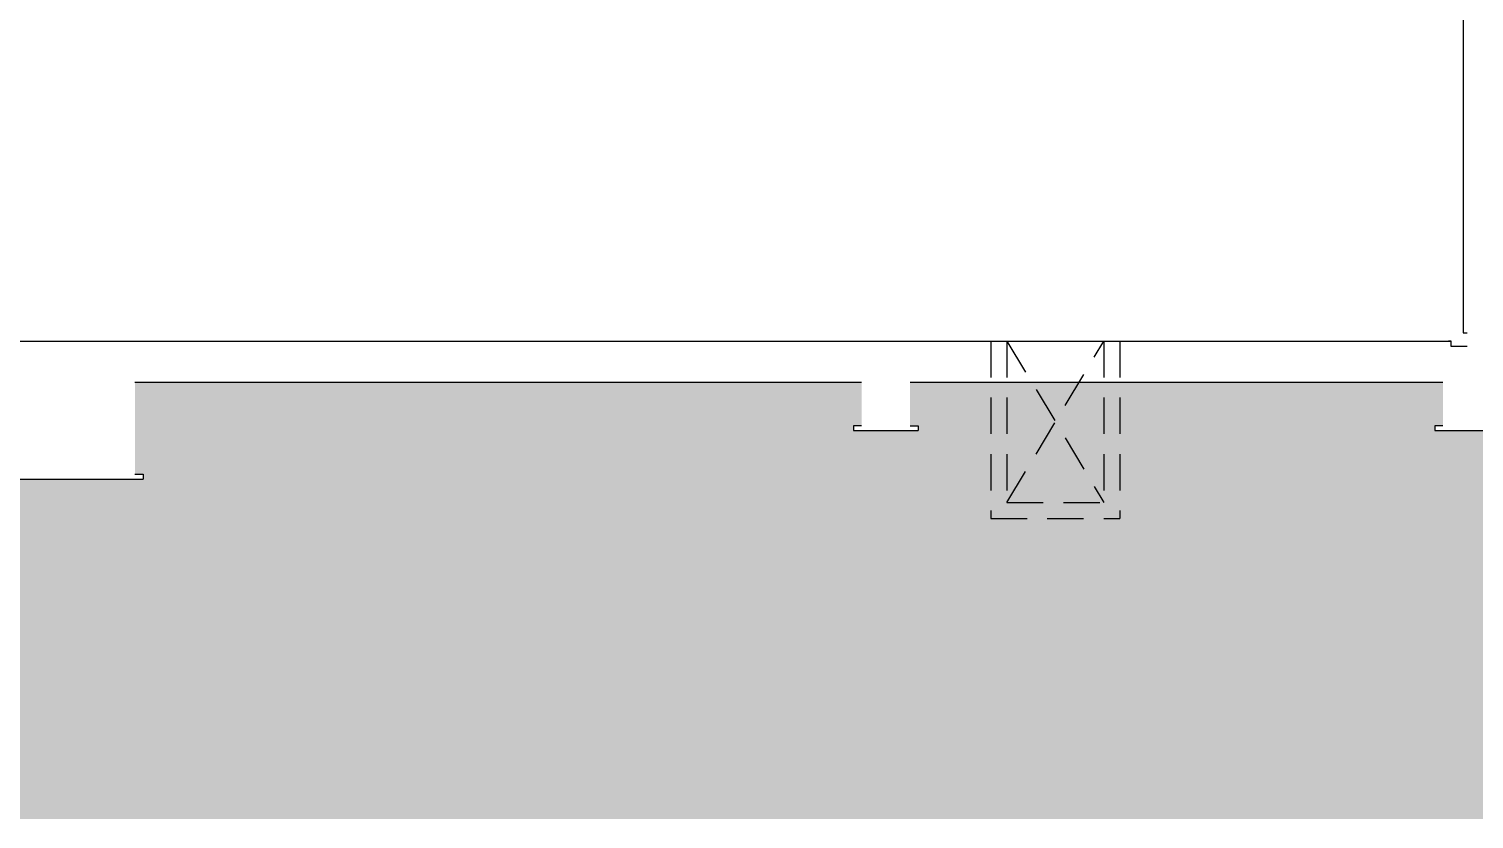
# Model space of a CAD drawing. Header units: millimetres. Extents: x 17311 to 801382, y -242618 to -104888.
# Drawn here: x 116681 to 134581, y -162158 to -152373 of the extents above; entities that cross this region are included whole.
import ezdxf

# ---------------------------------------------------------------- set-up
doc = ezdxf.new("R2010")
doc.units = ezdxf.units.MM
doc.header["$LTSCALE"] = 250
doc.linetypes.add('HID', pattern=[2.8, 1.8, -1])
for name, color, linetype in [('4fin', 4, 'Continuous'), ('A-FIN', 6, 'Continuous'), ('A-FIN-무근', 7, 'Continuous'), ('A-버림CONC', 4, 'Continuous'), ('ISL', 251, 'Continuous'), ('OPEN', 1, 'HID'), ('TR', 7, 'Continuous'), ('지반', 254, 'Continuous')]:
    doc.layers.add(name, color=color, linetype=linetype)

# ---------------------------------------------------------------- blocks, each defined once
blk = doc.blocks.new('A$C1B416526')
at = {"layer": '4fin'}
blk.add_lwpolyline([(-30, 70, 0.164028), (-29, 67), (-3, 67), (-3, 41, 0.19024), (0, 40), (0, 70)], format="xyb", close=True, dxfattribs=at)
at = {"layer": 'A-FIN-무근'}
for p, q in [((0, 0), (0, 70)), ((200, 0), (0, 0))]:
    blk.add_line(p, q, dxfattribs=at)

msp = doc.modelspace()

# ---------------------------------------------------------------- hatches: boundary and pattern name
at = {"layer": '지반'}
h = msp.add_hatch(dxfattribs=at)
h.set_pattern_fill('EARTH', color=251, scale=70, angle=45)
h.paths.add_polyline_path([(19867.6, -155938.1), (19867.6, -162158.4), (170632.4, -162158.4), (170632.4, -155338.1), (155918.4, -155338.1), (155918.4, -156058.1), (155968.4, -156058.1), (155968.4, -156118.1), (155248.4, -156118.1), (155248.4, -156058.1), (155348.4, -156058.1), (155348.4, -155818.1), (154340.3, -155818.1), (154340.3, -156958.1), (154440.3, -156958.1), (154440.3, -157018.1), (151100.3, -157018.1), (151100.3, -156958.1), (151200.3, -156958.1), (151200.3, -155818.1), (147765.3, -155818.1), (147765.3, -156458.1), (147865.3, -156458.1), (147865.3, -156518.1), (146025.3, -156518.1), (146025.3, -156458.1), (146125.3, -156458.1), (146125.3, -155748.1), (134795.3, -155748.1), (134795.3, -157288.1), (134895.3, -157288.1), (134895.3, -157348.1), (134095.3, -157348.1), (134095.3, -157288.1), (134195.3, -157288.1), (134195.3, -156748.1), (127595.3, -156748.1), (127595.3, -157288.1), (127695.3, -157288.1), (127695.3, -157348.1), (126895.3, -157348.1), (126895.3, -157288.1), (126995.3, -157288.1), (126995.3, -156748.1), (117995.3, -156748.1), (117995.3, -157888.1), (118095.3, -157888.1), (118095.3, -157948.1), (114895.3, -157948.1), (114895.3, -157888.1), (114995.3, -157888.1), (114995.3, -156748.1), (107195.3, -156748.1), (107195.3, -157888.1), (107295.3, -157888.1), (107295.3, -157948.1), (104095.3, -157948.1), (104095.3, -157888.1), (104195.3, -157888.1), (104195.3, -156748.1), (96395.3, -156748.1), (96395.3, -157888.1), (96495.3, -157888.1), (96495.3, -157948.1), (93295.3, -157948.1), (93295.3, -157888.1), (93395.3, -157888.1), (93395.3, -156748.1), (92095.3, -156748.1), (92095.3, -157088.1), (92195.3, -157088.1), (92195.3, -157148.1), (90495.3, -157148.1), (90495.3, -157088.1), (90595.3, -157088.1), (90595.3, -156388.1), (91195.3, -156388.1), (91195.3, -155748.1), (86975.3, -155748.1), (86905.3, -155818.1), (85665.3, -155818.1), (85665.3, -156758.1), (85765.3, -156758.1), (85765.3, -156818.1), (82425.3, -156818.1), (82425.3, -156758.1), (82525.3, -156758.1), (82525.3, -155818.1), (80915.3, -155818.1), (80915.3, -156458.1), (81015.3, -156458.1), (81015.3, -156518.1), (79175.3, -156518.1), (79175.3, -156458.1), (79275.3, -156458.1), (79275.3, -155818.1), (77315.3, -155818.1), (77315.3, -156058.1), (77415.3, -156058.1), (77415.3, -156118.1), (76675.3, -156118.1), (76675.3, -156058.1), (76775.3, -156058.1), (76775.3, -155818.1), (75796.7, -155818.1), (75736.7, -155748.1), (74909.2, -155748.1), (74195.3, -156164.6), (74195.3, -156288.1), (75045.3, -156288.1), (75045.3, -157288.1), (75145.3, -157288.1), (75145.3, -157348.1), (73445.3, -157348.1), (73445.3, -157288.1), (73545.3, -157288.1), (73545.3, -156288.1), (73995.3, -156288.1), (73995.3, -155938.1), (73925.3, -155938.1), (73925.3, -156038.1), (73895.3, -156038.1), (73895.3, -155938.1)])

# ---------------------------------------------------------------- linework, layer by layer
at = {"linetype": 'HID'}
for p, q in [((128595.3, -156238.1), (128595.3, -158438.1)), ((128795.3, -156238.1), (128795.3, -158238.1)), ((129995.3, -156238.1), (129995.3, -158238.1)), ((130195.3, -156238.1), (130195.3, -158438.1)), ((128795.3, -158238.1), (129995.3, -158238.1)), ((128595.3, -158438.1), (130195.3, -158438.1))]:
    msp.add_line(p, q, dxfattribs=at)
at = {"layer": 'A-FIN'}
msp.add_line((101435.3, -156238.1), (134295.3, -156238.1), dxfattribs=at)
at = {"layer": 'A-버림CONC'}
for p, q in [((126995.3, -157288.1), (126895.3, -157288.1)), ((126895.3, -157288.1), (126895.3, -157348.1)), ((127595.3, -157288.1), (127695.3, -157288.1)), ((127695.3, -157288.1), (127695.3, -157348.1)), ((134195.3, -157288.1), (134095.3, -157288.1)), ((134095.3, -157288.1), (134095.3, -157348.1)), ((117995.3, -157888.1), (118095.3, -157888.1)), ((118095.3, -157888.1), (118095.3, -157948.1))]:
    msp.add_line(p, q, dxfattribs=at)
at = {"layer": 'A-버림CONC', "elevation": 0}
for points in [[(117995.3, -156748.1), (126995.3, -156748.1)], [(127595.3, -156748.1), (134195.3, -156748.1)], [(126895.3, -157348.1), (127695.3, -157348.1)], [(134095.3, -157348.1), (134895.3, -157348.1)], [(114895.3, -157948.1), (118095.3, -157948.1)]]:
    msp.add_lwpolyline(points, dxfattribs=at)
at = {"layer": 'ISL', "elevation": 0}
msp.add_lwpolyline([(91545.3, -155463.1), (91545.3, -148188.1), (94545.3, -148188.1), (94545.3, -148738.1), (95245.3, -148738.1), (95245.3, -148188.1), (105345.3, -148188.1), (105345.3, -148738.1), (106045.3, -148738.1), (106045.3, -148188.1), (116145.3, -148188.1), (116145.3, -148738.1), (116845.3, -148738.1), (116845.3, -148188.1), (126945.3, -148188.1), (126945.3, -148738.1), (127645.3, -148738.1), (127645.3, -148188.1), (134445.3, -148188.1), (134445.3, -156138.1), (134495.3, -156138.1)], dxfattribs=at)
at = {"layer": 'OPEN'}
for p, q in [((128795.3, -158238.1), (129995.3, -156238.1)), ((128795.3, -156238.1), (129995.3, -158238.1))]:
    msp.add_line(p, q, dxfattribs=at)

# ---------------------------------------------------------------- block references
at = {"layer": 'TR'}
msp.add_blockref('A$C1B416526', (134295.3, -156308.1), dxfattribs=at)

doc.saveas('drawing.dxf')
